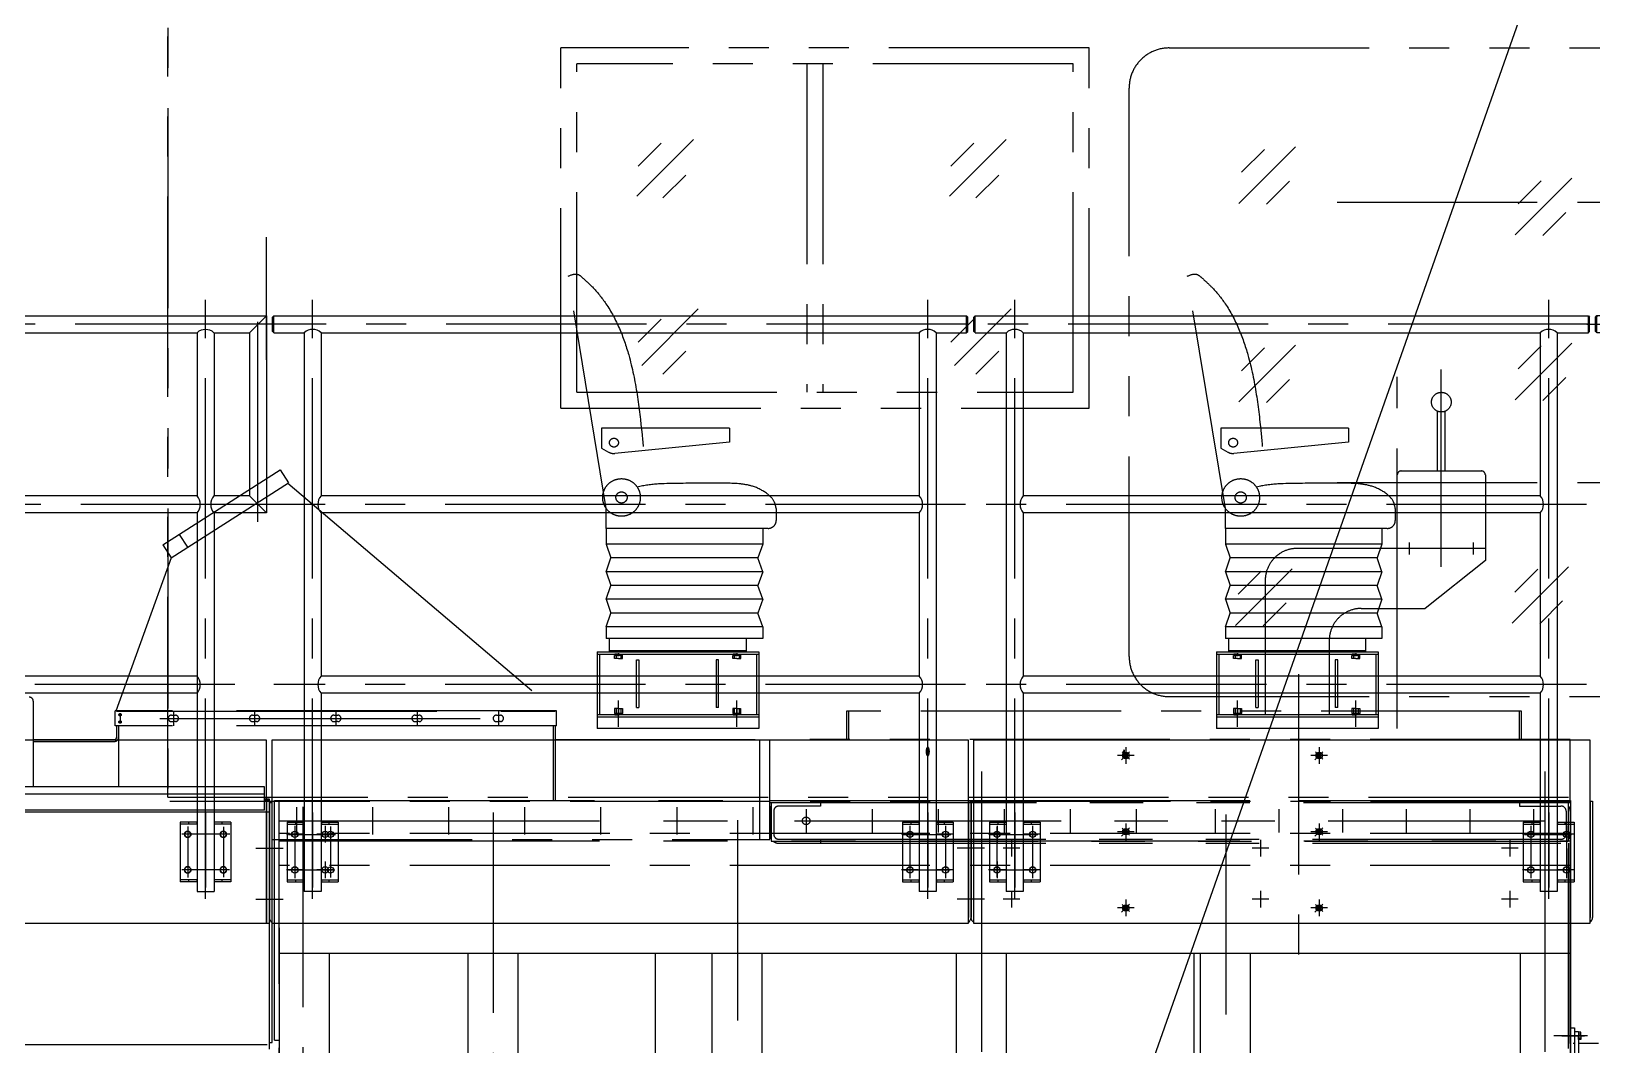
# Model space of a CAD drawing. Header units: millimetres. Extents: x 0 to 16800, y -457 to 11880.
# Drawn here: x 10660 to 14564, y 7709 to 10245 of the extents above; entities that cross this region are included whole.
import ezdxf
from ezdxf.enums import TextEntityAlignment as Align

# ---------------------------------------------------------------- set-up
doc = ezdxf.new("R2010")
doc.units = ezdxf.units.MM
doc.header["$LTSCALE"] = 400
for name, pattern in [('F', [0.75, 0.5, -0.25]), ('G', [2, 1.25, -0.25, 0.25, -0.25]), ('K', [2.5, 1.25, -0.25, 0.25, -0.25, 0.25, -0.25])]:
    doc.linetypes.add(name, pattern=pattern)
for name, color, linetype in [('01', 7, 'Continuous'), ('02', 1, 'Continuous'), ('04', 2, 'F'), ('05', 142, 'G'), ('07', 6, 'K')]:
    doc.layers.add(name, color=color, linetype=linetype)
doc.layers.get('04').off()
doc.styles.get("Standard").update_dxf_attribs({"font": 'isocp', "width": 0.707, "bigfont": 'intecad.shx'})

# ---------------------------------------------------------------- blocks, each defined once
blk = doc.blocks.new('07-b')
at = {"ltscale": 0.8}
for p, q in [((6997.2, 7186.4), (6997.2, 6895.4)), ((6997.2, 7186.4), (7003.2, 7186.4)), ((7003.2, 7186.4), (7003.2, 6895.4)), ((8744.2, 7186.4), (8744.2, 6895.4)), ((8750.2, 7186.4), (8744.2, 7186.4)), ((8750.2, 7186.4), (8750.2, 6895.4))]:
    blk.add_line(p, q, dxfattribs=at)
for centre, radius, start, end in [((7011.2, 6895.4), 14, 180, 237.6076), ((7011.2, 6895.4), 8, 180, 200.3641), ((8736.2, 6895.4), 14, 302.3924, 0), ((8736.2, 6895.4), 8, 339.6359, 0)]:
    blk.add_arc(centre, radius, start, end, dxfattribs=at)
at = {"layer": '01'}
for p, q in [((8743.7, 7338.4), (7003.7, 7338.4)), ((7003.7, 7338.4), (7003.7, 6881.4)), ((8743.7, 6881.4), (8743.7, 7338.4)), ((7003.7, 6881.4), (8743.7, 6881.4))]:
    blk.add_line(p, q, dxfattribs=at)
for centre in [(7060.7, 7103.4), (7136.7, 7103.4), (8597.7, 7103.4), (8686.7, 7103.4), (7060.7, 7014.4), (7136.7, 7014.4), (8597.7, 7014.4), (8686.7, 7014.4)]:
    blk.add_circle(centre, 8, dxfattribs=at)
at = {"layer": '05'}
for p, q in [((7060.7, 7124.3), (7060.7, 7082.6)), ((7136.7, 7124.3), (7136.7, 7082.6)), ((8597.7, 7124.3), (8597.7, 7082.6)), ((8686.7, 7124.3), (8686.7, 7082.6)), ((7081.5, 7103.4), (7039.8, 7103.4)), ((7157.5, 7103.4), (7115.8, 7103.4)), ((8618.5, 7103.4), (8576.8, 7103.4)), ((8707.5, 7103.4), (8665.8, 7103.4)), ((7060.7, 7035.3), (7060.7, 6993.6)), ((7136.7, 7035.3), (7136.7, 6993.6)), ((8597.7, 7035.3), (8597.7, 6993.6)), ((8686.7, 7035.3), (8686.7, 6993.6)), ((7081.5, 7014.4), (7039.8, 7014.4)), ((7157.5, 7014.4), (7115.8, 7014.4)), ((8618.5, 7014.4), (8576.8, 7014.4)), ((8707.5, 7014.4), (8665.8, 7014.4))]:
    blk.add_line(p, q, dxfattribs=at)
at = {"layer": '05', "color": 4, "linetype": 'G', "ltscale": 0.8}
for p, q in [((6963.1, 7068.4), (7031.6, 7068.4)), ((8784.3, 7068.4), (8715.7, 7068.4)), ((6963.1, 6941.4), (7031.6, 6941.4)), ((8784.3, 6941.4), (8715.7, 6941.4))]:
    blk.add_line(p, q, dxfattribs=at)
blk = doc.blocks.new('A$C469A66F5')
for p, q in [((0, 0), (0, 457)), ((6, 457), (0, 457)), ((6, 0), (6, 457)), ((6, 0), (0, 0))]:
    blk.add_line(p, q)
blk = doc.blocks.new('A$C35D50A51')
for p, q in [((0, 0), (0, 305)), ((6, 305), (0, 305)), ((6, 0), (6, 305)), ((0, 0), (6, 0))]:
    blk.add_line(p, q)
blk = doc.blocks.new('06-b')
at = {"ltscale": 0.8}
for p, q in [((6800.7, 5139.8), (5581.7, 5139.8)), ((5581.7, 4682.8), (5581.7, 5139.8)), ((6800.7, 4682.8), (6800.7, 5139.8)), ((5581.7, 4682.8), (6800.7, 4682.8))]:
    blk.add_line(p, q, dxfattribs=at)
for centre in [(5689.7, 4904.8), (5778.7, 4904.8), (6603.7, 4904.8), (6692.7, 4904.8), (5689.7, 4815.8), (5778.7, 4815.8), (6603.7, 4815.8), (6692.7, 4815.8)]:
    blk.add_circle(centre, 8, dxfattribs=at)
at = {"layer": '05', "ltscale": 0.8}
for p, q in [((5689.7, 4919.8), (5689.7, 4889.7)), ((5778.7, 4919.8), (5778.7, 4889.7)), ((6603.7, 4919.8), (6603.7, 4889.7)), ((6692.7, 4919.8), (6692.7, 4889.7)), ((5704.7, 4904.8), (5674.7, 4904.8)), ((5793.7, 4904.8), (5763.7, 4904.8)), ((6618.7, 4904.8), (6588.7, 4904.8)), ((6707.7, 4904.8), (6677.7, 4904.8)), ((5704.7, 4815.8), (5674.7, 4815.8)), ((5689.7, 4830.8), (5689.7, 4800.7)), ((5793.7, 4815.8), (5763.7, 4815.8)), ((5778.7, 4830.8), (5778.7, 4800.7)), ((6618.7, 4815.8), (6588.7, 4815.8)), ((6603.7, 4830.8), (6603.7, 4800.7)), ((6707.7, 4815.8), (6677.7, 4815.8)), ((6692.7, 4830.8), (6692.7, 4800.7))]:
    blk.add_line(p, q, dxfattribs=at)
at = {"ltscale": 0.8}
for name, p in [('A$C469A66F5', (5575.7, 4682.8)), ('A$C35D50A51', (6801.7, 4682.8))]:
    blk.add_blockref(name, p, dxfattribs=at)
blk = doc.blocks.new('A$C1C050625')
at = {"layer": '01'}
blk.add_circle((10.8, 10.8), 4.8, dxfattribs=at)
at = {"layer": '02'}
blk.add_arc((10.8, 10.8), 6, 38.2108, 320.6555, dxfattribs=at)
at = {"layer": '05'}
for p, q in [((0, 0), (20.1, 20.1)), ((19.9, 1.8), (1.8, 19.9))]:
    blk.add_line(p, q, dxfattribs=at)
blk = doc.blocks.new('11111')
at = {"ltscale": 0.8}
for p, q in [((1223.9, 1139), (1223.9, 848)), ((1223.9, 1139), (1229.9, 1139)), ((1229.9, 1139), (1229.9, 848))]:
    blk.add_line(p, q, dxfattribs=at)
blk.add_arc((1237.9, 848), 14, 180, 235.1501, dxfattribs=at)
blk = doc.blocks.new('08-b')
at = {"layer": '01'}
for p, q in [((8726.8, 5565.8), (8726.8, 5108.8)), ((10267.8, 5565.8), (8726.8, 5565.8)), ((10267.8, 5565.8), (8726.8, 5565.8)), ((10267.8, 5108.8), (10267.8, 5565.8)), ((10267.8, 5413.8), (10267.8, 5122.8)), ((10267.8, 5413.8), (10273.8, 5413.8)), ((10273.8, 5413.8), (10273.8, 5122.8)), ((8726.8, 5108.8), (10267.8, 5108.8))]:
    blk.add_line(p, q, dxfattribs=at)
for centre in [(9107.8, 5527.8), (9590.8, 5527.8), (8785.8, 5330.8), (8874.8, 5330.8), (9107.8, 5337.3), (9590.8, 5337.3), (10119.8, 5330.8), (10208.8, 5330.8), (8785.8, 5241.8), (8874.8, 5241.8), (10119.8, 5241.8), (10208.8, 5241.8), (9107.8, 5146.8), (9590.8, 5146.8)]:
    blk.add_circle(centre, 8, dxfattribs=at)
blk.add_arc((10259.8, 5122.8), 14, 304.8499, 0, dxfattribs=at)
at = {"layer": '05'}
for p, q in [((9107.8, 5548.7), (9107.8, 5507)), ((9590.8, 5548.7), (9590.8, 5507)), ((9128.6, 5527.8), (9086.9, 5527.8)), ((9611.6, 5527.8), (9569.9, 5527.8)), ((8785.8, 5351.7), (8785.8, 5310)), ((8874.8, 5351.7), (8874.8, 5310)), ((9107.8, 5358.2), (9107.8, 5316.5)), ((9590.8, 5358.2), (9590.8, 5316.5)), ((10119.8, 5351.7), (10119.8, 5310)), ((10208.8, 5351.7), (10208.8, 5310)), ((8806.6, 5330.8), (8764.9, 5330.8)), ((8821.8, 5316.7), (8821.8, 5275)), ((8895.6, 5330.8), (8853.9, 5330.8)), ((9128.6, 5337.3), (9086.9, 5337.3)), ((9443.8, 5316.7), (9443.8, 5275)), ((9611.6, 5337.3), (9569.9, 5337.3)), ((10066.8, 5316.7), (10066.8, 5275)), ((10140.6, 5330.8), (10098.9, 5330.8)), ((10229.6, 5330.8), (10187.9, 5330.8)), ((8842.6, 5295.8), (8800.9, 5295.8)), ((9464.6, 5295.8), (9422.9, 5295.8)), ((10087.6, 5295.8), (10045.9, 5295.8)), ((8806.6, 5241.8), (8764.9, 5241.8)), ((8785.8, 5262.7), (8785.8, 5221)), ((8895.6, 5241.8), (8853.9, 5241.8)), ((8874.8, 5262.7), (8874.8, 5221)), ((10140.6, 5241.8), (10098.9, 5241.8)), ((10119.8, 5262.7), (10119.8, 5221)), ((10229.6, 5241.8), (10187.9, 5241.8)), ((10208.8, 5262.7), (10208.8, 5221)), ((8842.6, 5168.8), (8800.9, 5168.8)), ((8821.8, 5189.7), (8821.8, 5148)), ((9107.8, 5167.7), (9107.8, 5126)), ((9464.6, 5168.8), (9422.9, 5168.8)), ((9443.8, 5189.7), (9443.8, 5148)), ((9590.8, 5167.7), (9590.8, 5126)), ((10087.6, 5168.8), (10045.9, 5168.8)), ((10066.8, 5189.7), (10066.8, 5148)), ((9128.6, 5146.8), (9086.9, 5146.8)), ((9611.6, 5146.8), (9569.9, 5146.8))]:
    blk.add_line(p, q, dxfattribs=at)
at = {"layer": '01', "color": 7, "linetype": 'Continuous'}
blk.add_blockref('11111', (7496.8, 4274.8), dxfattribs=at)
at = {"layer": '04'}
for p in [(9096.9, 5517), (9579.9, 5517), (9096.9, 5326.5), (9579.9, 5326.5), (9096.9, 5136), (9579.9, 5136)]:
    blk.add_blockref('A$C1C050625', p, dxfattribs=at)
at = {"layer": '02', "width": 0.605172}
blk.add_text('●', height=10, dxfattribs=at).set_placement((9100.3, 5530.9), (9106.3, 5530.9), align=Align.FIT)
blk = doc.blocks.new('serere')
at = {"layer": '07', "color": 6, "linetype": 'K', "ltscale": 1.6}
for p, q in [((27690.2, 11686.6), (27983.6, 11873.7)), ((27983.6, 11873.7), (28004, 11841.6)), ((27710.6, 11654.5), (28004, 11841.6)), ((28002.8, 11840.8), (28671.4, 11272.3)), ((27731.1, 11712.6), (27751.5, 11680.6)), ((27690.2, 11686.6), (27710.6, 11654.5)), ((27573.4, 11272.3), (27711.9, 11655.3)), ((27366.4, 11296.3), (27366.4, 11217.3)), ((27366.4, 11296.3), (27366.4, 11082.5)), ((28673.9, 11272.3), (27570.9, 11272.3)), ((27570.9, 11234.3), (27570.9, 11272.3)), ((27574.4, 11271.7), (28670.4, 11271.7)), ((27587, 11262.3), (27579.6, 11262.3)), ((27587, 11244.3), (27579.6, 11244.3)), ((27583.4, 11266.7), (27583.4, 11240.6)), ((27682.9, 11253.3), (28547.3, 11253.3)), ((27711.4, 11261.3), (27721.4, 11261.3)), ((27711.4, 11245.3), (27716.4, 11245.3)), ((27716.4, 11271.5), (27716.4, 11235.1)), ((27721.4, 11245.3), (27716.4, 11245.3)), ((27914.4, 11261.3), (27924.4, 11261.3)), ((27914.4, 11245.3), (27919.4, 11245.3)), ((27919.4, 11271.5), (27919.4, 11235.1)), ((27924.4, 11245.3), (27919.4, 11245.3)), ((28117.4, 11261.3), (28127.4, 11261.3)), ((28117.4, 11245.3), (28122.4, 11245.3)), ((28122.4, 11271.5), (28122.4, 11235.1)), ((28127.4, 11245.3), (28122.4, 11245.3)), ((28320.4, 11261.3), (28330.4, 11261.3)), ((28320.4, 11245.3), (28325.4, 11245.3)), ((28325.4, 11271.5), (28325.4, 11235.1)), ((28330.4, 11245.3), (28325.4, 11245.3)), ((28523.4, 11261.3), (28533.4, 11261.3)), ((28523.4, 11245.3), (28528.4, 11245.3)), ((28528.4, 11271.5), (28528.4, 11235.1)), ((28533.4, 11245.3), (28528.4, 11245.3)), ((28673.9, 11234.3), (28673.9, 11272.3)), ((28673.9, 11234.3), (27570.9, 11234.3)), ((27574.4, 11234.3), (27574.4, 11205.7)), ((27579.4, 11234.3), (27579.4, 11082.5)), ((28665.4, 11234.3), (28665.4, 11048.4)), ((28670.4, 11234.3), (28670.4, 11048.4)), ((27366.4, 11200.7), (27569.4, 11200.7)), ((27366.4, 11195.7), (27569.4, 11195.7)), ((27943.9, 11082.5), (26707.9, 11082.5)), ((27943.9, 11063.9), (26707.9, 11063.9)), ((27943.9, 11023.9), (27943.9, 11082.5)), ((27956.9, 11051.9), (27943.9, 11051.9)), ((27956.9, 11048.7), (27943.9, 11048.7)), ((27956.9, 10427.4), (27956.9, 11051.9)), ((27968.9, 11048.4), (31206.9, 11048.4)), ((27968.9, 10449.4), (27968.9, 11048.4)), ((27980.9, 7390.4), (27980.9, 11048.4)), ((31206.9, 11048.4), (31206.9, 7390.4)), ((27956.9, 11018.9), (26603.9, 11018.9)), ((27943.9, 11023.9), (26707.9, 11023.9)), ((27962.9, 11042.6), (27956.9, 11042.6)), ((27962.9, 10443.9), (27962.9, 11042.6)), ((28024.9, 10962.9), (28024.9, 11031.7)), ((28214.9, 10962.9), (28214.9, 11031.7)), ((28404.9, 10962.9), (28404.9, 11031.7)), ((28594.9, 10962.9), (28594.9, 11031.7)), ((28784.9, 10962.9), (28784.9, 11031.7)), ((28974.9, 10962.9), (28974.9, 11031.7)), ((29164.9, 10962.9), (29164.9, 11031.7)), ((27980.9, 10997.3), (29197.5, 10997.3)), ((27980.9, 10947.3), (31206.9, 10947.3)), ((22350.6, 10438.9), (27956.9, 10438.9)), ((27956.9, 10443.9), (27962.9, 10443.9)), ((27968.9, 10449.4), (27980.9, 10449.4))]:
    blk.add_line(p, q, dxfattribs=at)
at = {"layer": '07', "color": 6, "linetype": 'K'}
for p, q in [((31084.4, 11271.4), (29398.4, 11271.4)), ((29398.4, 11271.4), (29398.4, 11200.4)), ((29403.4, 11271.4), (29403.4, 11200.4)), ((31079.4, 11200.4), (31079.4, 11271.4)), ((31084.4, 11200.4), (31084.4, 11271.4)), ((28670.4, 11200.6), (29206.4, 11200.6)), ((29181.4, 10950.6), (29181.4, 11200.6)), ((29206.4, 10950.6), (29206.4, 11200.6)), ((31206.4, 11200.4), (29206.4, 11200.4)), ((27962.9, 10950.6), (29206.4, 10950.6)), ((31201.9, 10941.4), (31201.9, 9422.4)), ((31201.9, 9428.4), (31201.9, 10935.4)), ((31206.9, 10941.4), (31206.9, 9422.4))]:
    blk.add_line(p, q, dxfattribs=at)
at = {"layer": '07', "color": 6, "linetype": 'K', "ltscale": 1.333333}
for p, q in [((29206.4, 11043.4), (29206.4, 11200.4)), ((31206.4, 11048.6), (31206.4, 11200.4)), ((29206.4, 11048.6), (31206.4, 11048.6)), ((29206.4, 11043.4), (29206.4, 11048.6)), ((31206.4, 11043.4), (31206.4, 11048.6)), ((29206.4, 11043.4), (31206.4, 11043.4)), ((29206.4, 11021.4), (29206.4, 10964.4)), ((29210.4, 11043.4), (29210.4, 10946.4)), ((29216.4, 11021.4), (29216.4, 10964.4)), ((29333.4, 11034.4), (29229.4, 11034.4)), ((29297.4, 11026.7), (29297.4, 10968.1)), ((29333.4, 11043.4), (29333.4, 11034.4)), ((29462.4, 11026.7), (29462.4, 10968.1)), ((29627.4, 11026.7), (29627.4, 10968.1)), ((29792.4, 11026.7), (29792.4, 10968.1)), ((29957.4, 11026.7), (29957.4, 10968.1)), ((30122.4, 11026.7), (30122.4, 10968.1)), ((30319.4, 11026.7), (30319.4, 10968.1)), ((30478.4, 11026.7), (30478.4, 10968.1)), ((30637.4, 11026.7), (30637.4, 10968.1)), ((30796.4, 11026.7), (30796.4, 10968.1)), ((30955.4, 11026.7), (30955.4, 10968.1)), ((31079.4, 11043.4), (31079.4, 11034.4)), ((31079.4, 11034.4), (31183.4, 11034.4)), ((31114.4, 11026.7), (31114.4, 10968.1)), ((31196.4, 11021.4), (31196.4, 10964.4)), ((31201.4, 11043.4), (31201.4, 10946.4)), ((31206.4, 11021.4), (31206.4, 10964.4)), ((29268.2, 10997.4), (31141.7, 10997.4)), ((29210.4, 10946.4), (31201.4, 10946.4)), ((29229.4, 10951.4), (31183.4, 10951.4)), ((29229.4, 10941.4), (31183.4, 10941.4)), ((29229.4, 10941.4), (29333.4, 10941.4)), ((29333.4, 10951.4), (29333.4, 10941.4))]:
    blk.add_line(p, q, dxfattribs=at)
at = {"layer": '07', "color": 6, "linetype": 'K', "ltscale": 1.6}
for centre in [(27583.4, 11262.3), (27583.4, 11244.3)]:
    blk.add_circle(centre, 3, dxfattribs=at)
at = {"layer": '07', "color": 6, "linetype": 'K', "ltscale": 1.333333}
blk.add_circle((29297.4, 10997.4), 9.5, dxfattribs=at)
at = {"layer": '07', "color": 6, "linetype": 'K', "ltscale": 1.6}
for centre, radius, start, end in [((27356.4, 11296.3), 10, 0, 90), ((27711.4, 11253.3), 8, 90, 270), ((27721.4, 11253.3), 8, 270, 90), ((27914.4, 11253.3), 8, 90, 270), ((27924.4, 11253.3), 8, 270, 90), ((28117.4, 11253.3), 8, 90, 270), ((28127.4, 11253.3), 8, 270, 90), ((28320.4, 11253.3), 8, 90, 270), ((28330.4, 11253.3), 8, 270, 90), ((28523.4, 11253.3), 8, 90, 270), ((28533.4, 11253.3), 8, 270, 90), ((27569.4, 11205.7), 5, 270, 0), ((27569.4, 11205.7), 10, 270, 0)]:
    blk.add_arc(centre, radius, start, end, dxfattribs=at)
at = {"layer": '07', "color": 6, "linetype": 'K', "ltscale": 1.333333}
for centre, radius, start, end in [((29229.4, 11021.4), 23, 145.6988, 180), ((29229.4, 11021.4), 13, 90, 180), ((31183.4, 11021.4), 13, 0, 90), ((31183.4, 11021.4), 23, 0, 38.5), ((29229.4, 10964.4), 23, 180, 214.3012), ((29229.4, 10964.4), 23, 231.5, 270), ((29229.4, 10964.4), 13, 180, 270), ((31183.4, 10964.4), 13, 270, 0), ((31183.4, 10964.4), 23, 321.5, 0)]:
    blk.add_arc(centre, radius, start, end, dxfattribs=at)
blk = doc.blocks.new('REWR')
at = {"layer": '07', "color": 6, "linetype": 'K'}
for p, q in [((28520.7, 5809.4), (28520.7, 8280.4)), ((29502.7, 6780.4), (29502.7, 7680.4)), ((29502.7, 6780.4), (29502.7, 7680.4)), ((30822.7, 7680.4), (29502.7, 7680.4)), ((30822.7, 6780.4), (30822.7, 7680.4)), ((31022.7, 7680.4), (32385.4, 7680.4)), ((29542.7, 6820.4), (29542.7, 7640.4)), ((30782.7, 7640.4), (29542.7, 7640.4)), ((30117.3, 7640.4), (30117.3, 6820.4)), ((30157.3, 7640.4), (30157.3, 6820.4)), ((30782.7, 6820.4), (30782.7, 7640.4)), ((30922.7, 6160.4), (30922.7, 7580.4)), ((29692.6, 7310), (29834, 7451.4)), ((29695.7, 7384.9), (29753.2, 7442.4)), ((30474.3, 7310), (30615.7, 7451.4)), ((30477.4, 7384.9), (30534.8, 7442.4)), ((31196.8, 7292.2), (31338.2, 7433.6)), ((31203.7, 7369.8), (31261.2, 7427.2)), ((29757.9, 7305.7), (29815.4, 7363.1)), ((30539.6, 7305.7), (30597, 7363.1)), ((31265.9, 7290.5), (31323.3, 7348)), ((31887.5, 7213.4), (32029, 7354.8)), ((31894.4, 7291), (31951.9, 7348.4)), ((31442.6, 7295.1), (32135.7, 7295.1)), ((31956.6, 7211.7), (32014.1, 7269.2)), ((29616.2, 6530.4), (29520.8, 7110.4)), ((31163.2, 6530.4), (31067.8, 7110.4)), ((29704.8, 6887.3), (29846.2, 7028.7)), ((30486.4, 6887.3), (30627.9, 7028.7)), ((29695.7, 6945.2), (29753.2, 7002.7)), ((30477.4, 6945.2), (30534.8, 7002.7)), ((29757.9, 6866), (29815.4, 6923.5)), ((30539.6, 6866), (30597, 6923.5)), ((31196.8, 6796.6), (31338.2, 6938)), ((31203.7, 6874.2), (31261.2, 6931.7)), ((31887.5, 6801.7), (32029, 6943.1)), ((31894.4, 6879.3), (31951.9, 6936.7)), ((31702.7, 6384.4), (31702.7, 6877.2)), ((31265.9, 6795), (31323.3, 6852.4)), ((31592.7, 5980.4), (31592.7, 6859.1)), ((31956.6, 6800), (32014.1, 6857.5)), ((29542.7, 6820.4), (30782.7, 6820.4)), ((29502.7, 6780.4), (30822.7, 6780.4)), ((31692.9, 6624), (31692.9, 6773.2)), ((31712.5, 6624), (31712.5, 6773.2)), ((29924.1, 6730.4), (29604.6, 6730.4)), ((29604.6, 6730.4), (29604.6, 6681.1)), ((29924.1, 6730.4), (29924.1, 6695.9)), ((31471.1, 6730.4), (31151.7, 6730.4)), ((31151.7, 6730.4), (31151.7, 6681.1)), ((31471.1, 6730.4), (31471.1, 6695.9)), ((29604.6, 6681.1), (29622, 6671.1)), ((29924.1, 6695.9), (29637.4, 6667.6)), ((31151.7, 6681.1), (31169, 6671.1)), ((31471.1, 6695.9), (31184.5, 6667.6)), ((31592.7, 6430.4), (31592.7, 6614)), ((31602.7, 6624), (31802.7, 6624)), ((31812.7, 6614), (31812.7, 6430.4)), ((31442.6, 6595.1), (32135.7, 6595.1)), ((29616.2, 6480.4), (29616.2, 6530.4)), ((30040.8, 6530.4), (30040.8, 6500.4)), ((31163.2, 6480.4), (31163.2, 6530.4)), ((31587.8, 6530.4), (31587.8, 6500.4)), ((30020.8, 6480.4), (29616.2, 6480.4)), ((29616.2, 6480.4), (29616.2, 6441.2)), ((30007.2, 6480.4), (30007.2, 6441.2)), ((31567.8, 6480.4), (31163.2, 6480.4)), ((31163.2, 6480.4), (31163.2, 6441.2)), ((31554.2, 6480.4), (31554.2, 6441.2)), ((31622.7, 6445.2), (31622.7, 6415.1)), ((31782.7, 6445.2), (31782.7, 6415.1)), ((30007.2, 6441.2), (29616.2, 6441.2)), ((29616.2, 6441.2), (29628.1, 6406.8)), ((29616.2, 6372.3), (29628.1, 6406.8)), ((29995.2, 6406.8), (29628.1, 6406.8)), ((30007.2, 6441.2), (29995.2, 6406.8)), ((30007.2, 6372.3), (29995.2, 6406.8)), ((31554.2, 6441.2), (31163.2, 6441.2)), ((31163.2, 6441.2), (31175.2, 6406.8)), ((31163.2, 6372.3), (31175.2, 6406.8)), ((31542.3, 6406.8), (31175.2, 6406.8)), ((31812.7, 6430.4), (31342.7, 6430.4)), ((31554.2, 6441.2), (31542.3, 6406.8)), ((31554.2, 6372.3), (31542.3, 6406.8)), ((31804.7, 6430.4), (31600.7, 6430.4)), ((31812.7, 6430.4), (31812.7, 6400.4)), ((30007.2, 6372.3), (29616.2, 6372.3)), ((29616.2, 6372.3), (29628.1, 6337.8)), ((30007.2, 6372.3), (29995.2, 6337.8)), ((31554.2, 6372.3), (31163.2, 6372.3)), ((31163.2, 6372.3), (31175.2, 6337.8)), ((31188.6, 6238.3), (31330, 6379.7)), ((31195.5, 6315.9), (31253, 6373.4)), ((31554.2, 6372.3), (31542.3, 6337.8)), ((31812.7, 6400.4), (31662.7, 6280.4)), ((31879.4, 6243.4), (32020.8, 6384.8)), ((31886.3, 6321), (31943.8, 6378.5)), ((29616.2, 6303.4), (29628.1, 6337.8)), ((29995.2, 6337.8), (29628.1, 6337.8)), ((30007.2, 6303.4), (29995.2, 6337.8)), ((31163.2, 6303.4), (31175.2, 6337.8)), ((31542.3, 6337.8), (31175.2, 6337.8)), ((31262.7, 6350.4), (31262.7, 6015.1)), ((31554.2, 6303.4), (31542.3, 6337.8)), ((30007.2, 6303.4), (29616.2, 6303.4)), ((29616.2, 6303.4), (29628.1, 6268.9)), ((30007.2, 6303.4), (29995.2, 6268.9)), ((31554.2, 6303.4), (31163.2, 6303.4)), ((31163.2, 6303.4), (31175.2, 6268.9)), ((31257.7, 6236.7), (31315.2, 6294.2)), ((31554.2, 6303.4), (31542.3, 6268.9)), ((31948.5, 6241.8), (32005.9, 6299.2)), ((29616.2, 6234.4), (29628.1, 6268.9)), ((29995.2, 6268.9), (29628.1, 6268.9)), ((30007.2, 6234.4), (29995.2, 6268.9)), ((31163.2, 6234.4), (31175.2, 6268.9)), ((31542.3, 6268.9), (31175.2, 6268.9)), ((31502.7, 6280.4), (31662.7, 6280.4)), ((31554.2, 6234.4), (31542.3, 6268.9)), ((30007.2, 6234.4), (29616.2, 6234.4)), ((29616.2, 6234.4), (29616.2, 6205.4)), ((30007.2, 6234.4), (30007.2, 6205.4)), ((31554.2, 6234.4), (31163.2, 6234.4)), ((31163.2, 6234.4), (31163.2, 6205.4)), ((31554.2, 6234.4), (31554.2, 6205.4)), ((29593.7, 6172.4), (29593.7, 6009.1)), ((29593.7, 6172.4), (29997.6, 6172.4)), ((30007.2, 6205.4), (29616.2, 6205.4)), ((29624.6, 6172.4), (29624.6, 6205.4)), ((29624.6, 6175.4), (29966.7, 6175.4)), ((29624.6, 6172.4), (29966.7, 6172.4)), ((29646.7, 6168.5), (29646.7, 6161.2)), ((29942.2, 6168.5), (29942.2, 6161.2)), ((29966.7, 6172.4), (29966.7, 6205.4)), ((29997.6, 6172.4), (29997.6, 6009.1)), ((31140.7, 6172.4), (31140.7, 6009.1)), ((31140.7, 6172.4), (31544.7, 6172.4)), ((31554.2, 6205.4), (31163.2, 6205.4)), ((31171.6, 6172.4), (31171.6, 6205.4)), ((31171.6, 6175.4), (31513.8, 6175.4)), ((31171.6, 6172.4), (31513.8, 6172.4)), ((31193.8, 6168.5), (31193.8, 6161.2)), ((31422.7, 6200.4), (31422.7, 6015.1)), ((31489.3, 6168.5), (31489.3, 6161.2)), ((31513.8, 6172.4), (31513.8, 6205.4)), ((31544.7, 6172.4), (31544.7, 6009.1)), ((29593.7, 6166.4), (29997.6, 6166.4)), ((29599.7, 6166.4), (29599.7, 6015.1)), ((29636.7, 6163.3), (29646.7, 6163.3)), ((29636.7, 6155.8), (29636.7, 6163.3)), ((29646.7, 6155.8), (29636.7, 6155.8)), ((29637.5, 6166.4), (29637.5, 6163.3)), ((29646.7, 6166.4), (29637.5, 6166.4)), ((29637.5, 6163.3), (29646.7, 6163.3)), ((29640.7, 6163.3), (29640.7, 6155.8)), ((29646.7, 6166.4), (29644.9, 6163.3)), ((29646.7, 6163.3), (29648.5, 6166.4)), ((29646.7, 6166.4), (29655.9, 6166.4)), ((29655.9, 6163.3), (29646.7, 6163.3)), ((29656.7, 6163.3), (29646.7, 6163.3)), ((29646.7, 6155.8), (29656.7, 6155.8)), ((29652.7, 6163.3), (29652.7, 6155.8)), ((29655.9, 6166.4), (29655.9, 6163.3)), ((29656.7, 6155.8), (29656.7, 6163.3)), ((29692, 6152.2), (29698, 6152.2)), ((29692, 6033.5), (29692, 6152.2)), ((29698, 6152.2), (29698, 6033.5)), ((29896.9, 6152.2), (29890.9, 6152.2)), ((29890.9, 6152.2), (29890.9, 6033.5)), ((29896.9, 6033.5), (29896.9, 6152.2)), ((29932.2, 6163.3), (29942.2, 6163.3)), ((29932.2, 6155.8), (29932.2, 6163.3)), ((29942.2, 6155.8), (29932.2, 6155.8)), ((29933, 6166.4), (29933, 6163.3)), ((29942.2, 6166.4), (29933, 6166.4)), ((29933, 6163.3), (29942.2, 6163.3)), ((29936.2, 6163.3), (29936.2, 6155.8)), ((29942.2, 6166.4), (29940.4, 6163.3)), ((29942.2, 6163.3), (29944, 6166.4)), ((29942.2, 6166.4), (29951.4, 6166.4)), ((29951.4, 6163.3), (29942.2, 6163.3)), ((29952.2, 6163.3), (29942.2, 6163.3)), ((29942.2, 6155.8), (29952.2, 6155.8)), ((29948.2, 6163.3), (29948.2, 6155.8)), ((29951.4, 6166.4), (29951.4, 6163.3)), ((29952.2, 6155.8), (29952.2, 6163.3)), ((29991.6, 6166.4), (29991.6, 6015.1)), ((31140.7, 6166.4), (31544.7, 6166.4)), ((31146.7, 6166.4), (31146.7, 6015.1)), ((31183.7, 6155.8), (31183.7, 6163.3)), ((31183.7, 6163.3), (31193.8, 6163.3)), ((31193.8, 6155.8), (31183.7, 6155.8)), ((31184.6, 6166.4), (31184.6, 6163.3)), ((31193.8, 6166.4), (31184.6, 6166.4)), ((31184.6, 6163.3), (31193.8, 6163.3)), ((31187.8, 6163.3), (31187.8, 6155.8)), ((31193.8, 6166.4), (31192, 6163.3)), ((31193.8, 6163.3), (31195.5, 6166.4)), ((31193.8, 6166.4), (31203, 6166.4)), ((31203, 6163.3), (31193.8, 6163.3)), ((31203.8, 6163.3), (31193.8, 6163.3)), ((31193.8, 6155.8), (31203.8, 6155.8)), ((31199.8, 6163.3), (31199.8, 6155.8)), ((31203, 6166.4), (31203, 6163.3)), ((31203.8, 6155.8), (31203.8, 6163.3)), ((31239.1, 6033.5), (31239.1, 6152.2)), ((31239.1, 6152.2), (31245.1, 6152.2)), ((31245.1, 6152.2), (31245.1, 6033.5)), ((31437.9, 6152.2), (31437.9, 6033.5)), ((31443.9, 6152.2), (31437.9, 6152.2)), ((31443.9, 6033.5), (31443.9, 6152.2)), ((31479.2, 6155.8), (31479.2, 6163.3)), ((31479.2, 6163.3), (31489.3, 6163.3)), ((31489.3, 6155.8), (31479.2, 6155.8)), ((31480.1, 6166.4), (31480.1, 6163.3)), ((31489.3, 6166.4), (31480.1, 6166.4)), ((31480.1, 6163.3), (31489.3, 6163.3)), ((31483.3, 6163.3), (31483.3, 6155.8)), ((31489.3, 6166.4), (31487.5, 6163.3)), ((31489.3, 6163.3), (31491, 6166.4)), ((31489.3, 6166.4), (31498.5, 6166.4)), ((31499.3, 6163.3), (31489.3, 6163.3)), ((31498.5, 6163.3), (31489.3, 6163.3)), ((31489.3, 6155.8), (31499.3, 6155.8)), ((31495.3, 6163.3), (31495.3, 6155.8)), ((31498.5, 6166.4), (31498.5, 6163.3)), ((31499.3, 6155.8), (31499.3, 6163.3)), ((31538.7, 6166.4), (31538.7, 6015.1)), ((31345.8, 6116.1), (31345.8, 5402.9)), ((31022.7, 6060.4), (32185.8, 6060.4)), ((29997.6, 6015.1), (29593.7, 6015.1)), ((29636.8, 6030.4), (29636.8, 6018.2)), ((29646.7, 6030.4), (29636.8, 6030.4)), ((29636.8, 6018.2), (29646.7, 6018.2)), ((29637.5, 6018.2), (29637.5, 6015.1)), ((29646.7, 6018.2), (29637.5, 6018.2)), ((29637.5, 6015.1), (29646.7, 6015.1)), ((29640.7, 6030.4), (29640.7, 6018.2)), ((29646.7, 6018.2), (29644.9, 6015.1)), ((29646.7, 5984.6), (29646.7, 6050.7)), ((29646.7, 6031.5), (29646.7, 6017.2)), ((29646.7, 6030.4), (29656.6, 6030.4)), ((29646.7, 6020.3), (29646.7, 6013)), ((29656.6, 6018.2), (29646.7, 6018.2)), ((29646.7, 6015.1), (29648.5, 6018.2)), ((29646.7, 6018.2), (29655.9, 6018.2)), ((29655.9, 6015.1), (29646.7, 6015.1)), ((29652.7, 6030.4), (29652.7, 6018.2)), ((29655.9, 6018.2), (29655.9, 6015.1)), ((29656.6, 6030.4), (29656.6, 6018.2)), ((29692, 6033.5), (29698, 6033.5)), ((29896.9, 6033.5), (29890.9, 6033.5)), ((29932.3, 6030.4), (29932.3, 6018.2)), ((29942.2, 6030.4), (29932.3, 6030.4)), ((29932.3, 6018.2), (29942.2, 6018.2)), ((29933, 6018.2), (29933, 6015.1)), ((29942.2, 6018.2), (29933, 6018.2)), ((29933, 6015.1), (29942.2, 6015.1)), ((29936.2, 6030.4), (29936.2, 6018.2)), ((29942.2, 6018.2), (29940.4, 6015.1)), ((29942.2, 5984.6), (29942.2, 6050.7)), ((29942.2, 6031.5), (29942.2, 6017.2)), ((29942.2, 6030.4), (29952.1, 6030.4)), ((29942.2, 6020.3), (29942.2, 6013)), ((29942.2, 6015.1), (29944, 6018.2)), ((29942.2, 6018.2), (29951.4, 6018.2)), ((29952.1, 6018.2), (29942.2, 6018.2)), ((29951.4, 6015.1), (29942.2, 6015.1)), ((29948.2, 6030.4), (29948.2, 6018.2)), ((29951.4, 6018.2), (29951.4, 6015.1)), ((29952.1, 6030.4), (29952.1, 6018.2)), ((31544.7, 6015.1), (31140.7, 6015.1)), ((31183.8, 6030.4), (31183.8, 6018.2)), ((31193.8, 6030.4), (31183.8, 6030.4)), ((31183.8, 6018.2), (31193.8, 6018.2)), ((31184.6, 6018.2), (31184.6, 6015.1)), ((31193.8, 6018.2), (31184.6, 6018.2)), ((31184.6, 6015.1), (31193.8, 6015.1)), ((31187.8, 6030.4), (31187.8, 6018.2)), ((31193.8, 6018.2), (31192, 6015.1)), ((31193.8, 5984.6), (31193.8, 6050.7)), ((31193.8, 6031.5), (31193.8, 6017.2)), ((31193.8, 6030.4), (31203.7, 6030.4)), ((31193.8, 6020.3), (31193.8, 6013)), ((31193.8, 6015.1), (31195.5, 6018.2)), ((31193.8, 6018.2), (31203, 6018.2)), ((31203.7, 6018.2), (31193.8, 6018.2)), ((31203, 6015.1), (31193.8, 6015.1)), ((31199.8, 6030.4), (31199.8, 6018.2)), ((31203, 6018.2), (31203, 6015.1)), ((31203.7, 6030.4), (31203.7, 6018.2)), ((31239.1, 6033.5), (31245.1, 6033.5)), ((31443.9, 6033.5), (31437.9, 6033.5)), ((31479.3, 6030.4), (31479.3, 6018.2)), ((31489.3, 6030.4), (31479.3, 6030.4)), ((31479.3, 6018.2), (31489.3, 6018.2)), ((31480.1, 6018.2), (31480.1, 6015.1)), ((31489.3, 6018.2), (31480.1, 6018.2)), ((31480.1, 6015.1), (31489.3, 6015.1)), ((31483.3, 6030.4), (31483.3, 6018.2)), ((31489.3, 6018.2), (31487.5, 6015.1)), ((31489.3, 5984.6), (31489.3, 6050.7)), ((31489.3, 6031.5), (31489.3, 6017.2)), ((31489.3, 6030.4), (31499.2, 6030.4)), ((31489.3, 6020.3), (31489.3, 6013)), ((31499.2, 6018.2), (31489.3, 6018.2)), ((31489.3, 6015.1), (31491, 6018.2)), ((31489.3, 6018.2), (31498.5, 6018.2)), ((31498.5, 6015.1), (31489.3, 6015.1)), ((31495.3, 6030.4), (31495.3, 6018.2)), ((31498.5, 6018.2), (31498.5, 6015.1)), ((31499.2, 6030.4), (31499.2, 6018.2)), ((29997.6, 6009.1), (29593.7, 6009.1)), ((29593.7, 6009.1), (29593.7, 5980.4)), ((29997.6, 5980.4), (29593.7, 5980.4)), ((29997.6, 6009.1), (29997.6, 5980.4)), ((31140.7, 6009.1), (31140.7, 5980.4)), ((31544.7, 6009.1), (31140.7, 6009.1)), ((31544.7, 5980.4), (31140.7, 5980.4)), ((31544.7, 6009.1), (31544.7, 5980.4)), ((28520.7, 5809.4), (32342.7, 5809.4)), ((28525.7, 5799.4), (32242.7, 5799.4))]:
    blk.add_line(p, q, dxfattribs=at)
for centre, radius in [((31702.7, 6795.8), 24.6), ((29635.5, 6694.6), 11.1), ((31182.5, 6694.6), 11.1), ((29654.4, 6557.7), 47), ((31201.5, 6557.7), 47), ((29654.4, 6557.7), 14), ((31201.5, 6557.7), 14)]:
    blk.add_circle(centre, radius, dxfattribs=at)
for centre, radius, start, end in [((31022.7, 7580.4), 100, 90, 180), ((29635.5, 6694.6), 27.1, 240.1383, 274.156), ((31182.5, 6694.6), 27.1, 240.1383, 274.156), ((31602.7, 6614), 10, 90, 180), ((31802.7, 6614), 10, 0, 90), ((30020.8, 6500.4), 20, 270, 0), ((31567.8, 6500.4), 20, 270, 0), ((31342.7, 6350.4), 80, 90, 180), ((31502.7, 6200.4), 80, 90, 180), ((31022.7, 6160.4), 100, 180, 270)]:
    blk.add_arc(centre, radius, start, end, dxfattribs=at)
for points, knots in [([(29520.8, 7110.4), (29529.2, 7113.8), (29543.1, 7119.4), (29562.4, 7101.5), (29587.1, 7079.4), (29635, 7019.6), (29684.9, 6895.4), (29702, 6758.1), (29711.8, 6648.6), (29711.1, 6605.9), (29710.8, 6587.1)], [0, 0, 0, 0, 24.479741, 40.565815, 72.91356, 126.790731, 266.890596, 468.188644, 539.86327, 596.348509, 596.348509, 596.348509, 596.348509]), ([(31067.8, 7110.4), (31076.2, 7113.8), (31090.2, 7119.4), (31109.5, 7101.5), (31134.2, 7079.4), (31182.1, 7019.6), (31231.9, 6895.4), (31249.1, 6758.1), (31258.9, 6648.6), (31258.2, 6605.9), (31257.8, 6587.1)], [0, 0, 0, 0, 24.479741, 40.565815, 72.91356, 126.790731, 266.890596, 468.188644, 539.86327, 596.348509, 596.348509, 596.348509, 596.348509]), ([(30040.8, 6530.4), (30039.6, 6536.2), (30036.6, 6550.8), (30015.2, 6571.4), (29973.9, 6592.1), (29898.1, 6594), (29803.2, 6592.9), (29728.5, 6592.2), (29693.6, 6583.6)], [0, 0, 0, 0, 17.442339, 43.843208, 84.928743, 154.340252, 265.708936, 373.757092, 373.757092, 373.757092, 373.757092]), ([(31587.8, 6530.4), (31586.6, 6536.2), (31583.6, 6550.8), (31562.3, 6571.4), (31520.9, 6592.1), (31445.2, 6594), (31350.3, 6592.9), (31275.5, 6592.2), (31240.7, 6583.6)], [0, 0, 0, 0, 17.442339, 43.843208, 84.928743, 154.340252, 265.708936, 373.757092, 373.757092, 373.757092, 373.757092])]:
    blk.add_open_spline(points, degree=3, knots=knots, dxfattribs=at)
blk = doc.blocks.new('A$C0BAB5668')
for p, q in [((22, 149), (0, 149)), ((0, 149), (0, 144)), ((22, 144), (0, 144)), ((28, 11), (28, 138)), ((33, 11), (33, 138)), ((0, 5), (22, 5)), ((0, 5), (0, 0)), ((0, 0), (22, 0))]:
    blk.add_line(p, q)
for centre, radius, start, end in [((22, 138), 11, 0, 90), ((22, 138), 6, 0, 90), ((22, 11), 11, 270, 0), ((22, 11), 6, 270, 0)]:
    blk.add_arc(centre, radius, start, end)
at = {"layer": '05', "color": 4, "linetype": 'G'}
for p, q in [((39.6, 119), (17.7, 119)), ((40.1, 30), (17.7, 30))]:
    blk.add_line(p, q, dxfattribs=at)
blk = doc.blocks.new('3821-9')
for p, q in [((3405.2, 1123.6), (3405.2, 974.6)), ((3405.2, 1123.6), (3447.5, 1123.6)), ((3405.2, 1118.6), (3447.5, 1118.6)), ((3427.2, 1118.6), (3427.2, 1123.6)), ((3446.7, 1123.6), (3446.7, 1118.6)), ((3489.8, 1123.6), (3532.2, 1123.6)), ((3489.8, 1118.6), (3532.2, 1118.6)), ((3490.7, 1123.6), (3490.7, 1118.6)), ((3510.2, 1118.6), (3510.2, 1123.6)), ((3532.2, 1123.6), (3532.2, 974.6)), ((3405.2, 979.6), (3447.5, 979.6)), ((3427.2, 974.6), (3427.2, 979.6)), ((3446.7, 979.6), (3446.7, 974.6)), ((3489.8, 979.6), (3532.2, 979.6)), ((3490.7, 979.6), (3490.7, 974.6)), ((3510.2, 974.6), (3510.2, 979.6)), ((3405.2, 974.6), (3447.5, 974.6)), ((3489.8, 974.6), (3532.2, 974.6))]:
    blk.add_line(p, q)
for centre in [(3424.2, 1093.6), (3513.2, 1093.6), (3424.2, 1004.6), (3513.2, 1004.6)]:
    blk.add_circle(centre, 8)
at = {"layer": '05', "color": 4, "linetype": 'G'}
for p, q in [((3468.7, 1148.1), (3468.7, 960.7)), ((3408.3, 1093.6), (3526, 1093.6)), ((3424.2, 1112.4), (3424.2, 986.8)), ((3513.2, 1113.1), (3513.2, 985.5)), ((3408.6, 1004.6), (3524.6, 1004.6))]:
    blk.add_line(p, q, dxfattribs=at)
blk = doc.blocks.new('A$C3CD82D45')
at = {"layer": '01', "color": 7, "linetype": 'Continuous'}
for p, q in [((45.9, 1455.9), (1303.1, 1455.9)), ((1260.8, 1413.6), (1303.1, 1455.9)), ((1303.1, 1455.9), (1303.1, 963.6)), ((24.8, 17.9), (24.8, 1434.7)), ((45.9, 1413.6), (215.8, 1413.6)), ((67.1, 1005.9), (67.1, 1413.6)), ((215.8, 1413.6), (215.8, 1005.9)), ((258.1, 1413.6), (1129.8, 1413.6)), ((258.1, 1413.6), (258.1, 1005.9)), ((1129.8, 1413.6), (1129.8, 1005.9)), ((1172.1, 1413.6), (1172.1, 1005.9)), ((1172.1, 1413.6), (1260.8, 1413.6)), ((1172.1, 1413.6), (1256.8, 1413.6)), ((1260.8, 1413.6), (1260.8, 1005.9)), ((215.8, 1005.9), (45.9, 1005.9)), ((1129.8, 1005.9), (258.1, 1005.9)), ((1256.8, 1005.9), (1172.1, 1005.9)), ((1260.8, 1005.9), (1172.1, 1005.9)), ((1303.1, 963.6), (1260.8, 1005.9)), ((215.8, 963.6), (45.9, 963.6)), ((67.1, 190.7), (67.1, 963.6)), ((215.8, 963.6), (215.8, 17.9)), ((258.1, 963.6), (258.1, 17.9)), ((1129.8, 963.6), (258.1, 963.6)), ((1129.8, 963.6), (1129.8, 17.9)), ((1256.8, 963.6), (1172.1, 963.6)), ((1172.1, 963.6), (1172.1, 17.9)), ((1303.1, 963.6), (1172.1, 963.6)), ((215.8, 555.9), (45.9, 555.9)), ((1129.8, 555.9), (258.1, 555.9)), ((215.8, 513.6), (45.9, 513.6)), ((1129.8, 513.6), (258.1, 513.6)), ((67.1, 46.7), (67.1, 185.7)), ((67.1, 17.9), (67.1, 41.7)), ((24.8, 17.9), (67.1, 17.9)), ((215.8, 17.9), (258.1, 17.9)), ((1129.8, 17.9), (1172.1, 17.9))]:
    blk.add_line(p, q, dxfattribs=at)
for centre, radius, start, end in [((45.9, 1434.7), 21.2, 90, 270), ((236.9, 1390.2), 31.5, 47.8524, 132.1476), ((1150.9, 1390.2), 31.5, 47.8524, 132.1476), ((45.9, 984.7), 21.2, 90, 270), ((192.4, 984.7), 31.5, 317.8524, 42.1476), ((281.4, 984.7), 31.5, 137.8524, 222.1476), ((1106.4, 984.7), 31.5, 317.8524, 42.1476), ((1195.4, 984.7), 31.5, 137.8524, 222.1476), ((45.9, 534.7), 21.2, 90, 270), ((192.4, 534.7), 31.5, 317.8524, 42.1476), ((281.4, 534.7), 31.5, 137.8524, 222.1476), ((1106.4, 534.7), 31.5, 317.8524, 42.1476)]:
    blk.add_arc(centre, radius, start, end, dxfattribs=at)
at = {"layer": '05', "color": 4, "linetype": 'G'}
for p, q in [((45.9, 0), (45.9, 1495.5)), ((236.9, 0), (236.9, 1495.5)), ((1150.9, 0), (1150.9, 1495.5)), ((1281.9, 940.9), (1281.9, 1470.3)), ((1325.2, 1434.7), (4.5, 1434.7)), ((1339.5, 984.7), (0, 984.7)), ((1224.1, 534.7), (0, 534.7))]:
    blk.add_line(p, q, dxfattribs=at)
at = {"xscale": -1}
for p in [(3705.6, -932.7), (4619.6, -932.7)]:
    blk.add_blockref('3821-9', p, dxfattribs=at)
blk.add_blockref('A$C0BAB5668', (44.9, 41.9))
blk = doc.blocks.new('A$C03282D4C')
for p, q in [((3, 1455.7), (0, 1452.7)), ((3, 1452.7), (0, 1452.7)), ((1734, 1455.9), (1734, 1452.7)), ((1734, 1455.7), (1737, 1452.7)), ((1734, 1452.7), (1737, 1452.7)), ((3, 1413.7), (0, 1416.7)), ((3, 1416.7), (0, 1416.7)), ((1734, 1416.7), (1737, 1416.7)), ((1734, 1413.7), (1737, 1416.7))]:
    blk.add_line(p, q)
at = {"layer": '01', "color": 7, "linetype": 'Continuous'}
for p, q in [((0, 1416.7), (0, 1452.7)), ((3, 1455.9), (1734, 1455.9)), ((3, 1413.6), (3, 1455.9)), ((1734, 1413.6), (1734, 1455.9)), ((1737, 1416.7), (1737, 1452.7)), ((3, 1413.6), (78.9, 1413.6)), ((78.9, 1413.6), (78.9, 17.9)), ((121.2, 1413.6), (121.2, 1005.9)), ((121.2, 1413.6), (1615.9, 1413.6)), ((1615.9, 1413.6), (1615.9, 1005.9)), ((1658.2, 1413.6), (1658.2, 17.9)), ((1658.2, 1413.6), (1734, 1413.6)), ((1615.9, 1005.9), (121.2, 1005.9)), ((121.2, 963.6), (121.2, 555.9)), ((1615.9, 963.6), (121.2, 963.6)), ((1615.9, 963.6), (1615.9, 555.9)), ((1615.9, 555.9), (121.2, 555.9)), ((121.2, 513.6), (121.2, 17.9)), ((1615.9, 513.6), (121.2, 513.6)), ((1615.9, 513.6), (1615.9, 17.9)), ((121.2, 17.9), (78.9, 17.9)), ((1658.2, 17.9), (1615.9, 17.9))]:
    blk.add_line(p, q, dxfattribs=at)
for centre, start, end in [((100, 1390.2), 47.8524, 132.1476), ((1637, 1390.2), 47.8524, 132.1476), ((144.5, 984.7), 137.8524, 222.1476), ((1592.5, 984.7), 317.8524, 42.1476), ((144.5, 534.7), 137.8524, 222.1476), ((1592.5, 534.7), 317.8524, 42.1476)]:
    blk.add_arc(centre, 31.5, start, end, dxfattribs=at)
at = {"layer": '05', "color": 4, "linetype": 'G'}
for p, q in [((100, 0), (100, 1495.5)), ((1637, 0), (1637, 1495.5)), ((1734, 1434.7), (3, 1434.7)), ((1731.5, 984.7), (3, 984.7)), ((1731.5, 534.7), (3, 534.7))]:
    blk.add_line(p, q, dxfattribs=at)
for p in [(-3368.7, -932.9), (-1831.7, -932.9)]:
    blk.add_blockref('3821-9', p)
at = {"layer": '02', "width": 0.605172}
blk.add_text('●', height=20, dxfattribs=at).set_placement((1631, 355), (1643, 355), align=Align.FIT)
blk = doc.blocks.new('A$C294D5636')
for p, q in [((3, 1455.7), (0, 1452.7)), ((3, 1452.7), (0, 1452.7)), ((1535, 1455.9), (1535, 1452.7)), ((1535, 1455.7), (1538, 1452.7)), ((1535, 1452.7), (1538, 1452.7)), ((3, 1413.7), (0, 1416.7)), ((3, 1416.7), (0, 1416.7)), ((1535, 1416.7), (1538, 1416.7)), ((1535, 1413.7), (1538, 1416.7))]:
    blk.add_line(p, q)
at = {"layer": '01', "color": 7, "linetype": 'Continuous'}
for p, q in [((0, 1416.7), (0, 1452.7)), ((3, 1455.9), (1535, 1455.9)), ((3, 1413.6), (3, 1455.9)), ((1535, 1413.6), (1535, 1455.9)), ((1538, 1416.7), (1538, 1452.7)), ((3, 1413.6), (80.8, 1413.6)), ((80.8, 1413.6), (80.8, 17.9)), ((123.1, 1413.6), (123.1, 1005.9)), ((123.1, 1413.6), (1414.8, 1413.6)), ((1414.8, 1413.6), (1414.8, 1005.9)), ((1457.1, 1413.6), (1457.1, 17.9)), ((1457.1, 1413.6), (1535, 1413.6)), ((1414.8, 1005.9), (123.1, 1005.9)), ((123.1, 963.6), (123.1, 555.9)), ((1414.8, 963.6), (123.1, 963.6)), ((1414.8, 963.6), (1414.8, 555.9)), ((1414.8, 555.9), (123.1, 555.9)), ((123.1, 513.6), (123.1, 17.9)), ((1414.8, 513.6), (123.1, 513.6)), ((1414.8, 513.6), (1414.8, 17.9)), ((123.1, 17.9), (80.8, 17.9)), ((1457.1, 17.9), (1414.8, 17.9))]:
    blk.add_line(p, q, dxfattribs=at)
for centre, start, end in [((102, 1390.2), 47.8524, 132.1476), ((1436, 1390.2), 47.8524, 132.1476), ((146.5, 984.7), 137.8524, 222.1476), ((1391.5, 984.7), 317.8524, 42.1476), ((146.5, 534.7), 137.8524, 222.1476), ((1391.5, 534.7), 317.8524, 42.1476)]:
    blk.add_arc(centre, 31.5, start, end, dxfattribs=at)
at = {"layer": '05', "color": 4, "linetype": 'G'}
for p, q in [((102, 0), (102, 1495.5)), ((1436, 0), (1436, 1495.5)), ((1535, 1434.7), (3, 1434.7)), ((1530.5, 984.7), (5, 984.7)), ((1530.5, 534.7), (5, 534.7))]:
    blk.add_line(p, q, dxfattribs=at)
for p in [(-3366.7, -932.9), (-2032.7, -932.9)]:
    blk.add_blockref('3821-9', p)
blk = doc.blocks.new('A$C640124E7')
for p, q in [((0, 42.3), (0, 39.2)), ((0, 42.2), (3, 39.2)), ((0, 39.2), (3, 39.2)), ((0, 0.2), (3, 3.2)), ((0, 3.2), (3, 3.2))]:
    blk.add_line(p, q)
at = {"layer": '01', "color": 7, "linetype": 'Continuous'}
for p, q in [((0, 0), (0, 42.3)), ((3, 3.2), (3, 39.2))]:
    blk.add_line(p, q, dxfattribs=at)
blk = doc.blocks.new('A$C16CF2B56')
blk.add_line((1287.5, 1413.6), (1287.5, 1434.7))
at = {"layer": '01', "color": 7, "linetype": 'Continuous'}
for p, q in [((1266.4, 1455.9), (24.5, 1455.9)), ((24.5, 1413.6), (24.5, 1455.9)), ((94.4, 1413.6), (24.5, 1413.6)), ((94.4, 1413.6), (94.4, 17.9)), ((94.4, 1413.6), (94.4, 1005.9)), ((735.4, 1413.6), (136.7, 1413.6)), ((136.7, 1005.9), (136.7, 1413.6)), ((735.4, 1413.6), (735.4, 1005.9)), ((777.7, 1413.6), (777.7, 1005.9)), ((1266.4, 1413.6), (777.7, 1413.6)), ((1245.2, 1413.6), (1245.2, 1005.9)), ((1287.5, 1413.6), (1287.5, 280.9)), ((136.7, 1005.9), (735.4, 1005.9)), ((1266.4, 1005.9), (777.7, 1005.9)), ((94.4, 963.6), (94.4, 17.9)), ((136.7, 963.6), (735.4, 963.6)), ((136.7, 963.6), (136.7, 555.9)), ((735.4, 963.6), (735.4, 555.9)), ((777.7, 963.6), (777.7, 555.9)), ((1266.4, 963.6), (777.7, 963.6)), ((1245.2, 963.6), (1245.2, 555.9)), ((136.7, 555.9), (735.4, 555.9)), ((1266.4, 555.9), (777.7, 555.9)), ((136.7, 513.6), (136.7, 17.9)), ((136.7, 513.6), (735.4, 513.6)), ((735.4, 513.6), (735.4, 17.9)), ((777.7, 513.6), (777.7, 17.9)), ((1266.4, 513.6), (777.7, 513.6)), ((1245.2, 513.6), (1245.2, 280.9)), ((1293.5, 394.9), (1293.5, 292.9)), ((1287.5, 280.9), (1245.2, 280.9)), ((94.4, 17.9), (136.7, 17.9)), ((777.7, 17.9), (735.4, 17.9))]:
    blk.add_line(p, q, dxfattribs=at)
at = {"layer": '01'}
for p, q in [((1293.5, 394.9), (1287.5, 394.9)), ((1293.5, 292.9), (1287.5, 292.9))]:
    blk.add_line(p, q, dxfattribs=at)
at = {"layer": '01', "color": 7, "linetype": 'Continuous'}
blk.add_circle((1266.4, 1434.7), 21.2, dxfattribs=at)
for centre, radius, start, end in [((115.5, 1390.2), 31.5, 47.8524, 132.1476), ((756.5, 1390.2), 31.5, 47.8524, 132.1476), ((160, 984.7), 31.5, 137.8524, 222.1476), ((712, 984.7), 31.5, 317.8524, 42.1476), ((801, 984.7), 31.5, 137.8524, 222.1476), ((1266.4, 984.7), 21.1, 270, 90), ((160, 534.7), 31.5, 137.8524, 222.1476), ((712, 534.7), 31.5, 317.8524, 42.1476), ((801, 534.7), 31.5, 137.8524, 222.1476), ((1266.4, 534.7), 21.1, 270, 90)]:
    blk.add_arc(centre, radius, start, end, dxfattribs=at)
at = {"layer": '05', "color": 4, "linetype": 'G'}
for p, q in [((115.5, 0), (115.5, 1495.5)), ((756.5, 0), (756.5, 1495.5)), ((1266.4, 245.3), (1266.4, 1495.5)), ((0, 1434.7), (1328.9, 1434.7)), ((82.1, 984.7), (1303.3, 984.7)), ((82.1, 534.7), (1303.3, 534.7))]:
    blk.add_line(p, q, dxfattribs=at)
at = {"xscale": -1}
blk.add_blockref('3821-9', (3584.2, -932.9), dxfattribs=at)
blk.add_blockref('3821-9', (-2712.2, -932.9))
at = {"layer": '01', "xscale": -1}
blk.add_blockref('A$C640124E7', (24.5, 1413.6), dxfattribs=at)
blk = doc.blocks.new('gv')
for p, q in [((64424.2, 17022.3), (64424.2, 13686.5)), ((63484.2, 16417.5), (63484.2, 16925.3)), ((64434.2, 16744.5), (64434.2, 16264.5))]:
    blk.add_line(p, q)
at = {"layer": '01', "color": 7, "linetype": 'Continuous'}
for p, q in [((64424.2, 13686.5), (64424.2, 17103)), ((62138.2, 16417.5), (62138.2, 16930)), ((63484.2, 16417.5), (63484.2, 16930))]:
    blk.add_line(p, q, dxfattribs=at)
at = {"layer": '01'}
blk.add_line((64424.2, 16744.5), (64434.2, 16744.5), dxfattribs=at)
at = {"layer": '01', "color": 7, "linetype": 'Continuous', "ltscale": 1.25}
for p, q in [((64434.2, 16734.5), (64434.2, 16274.5)), ((64444.2, 16734.5), (64434.2, 16734.5)), ((64444.2, 16734.5), (64444.2, 16274.5)), ((64444.2, 16706.5), (64494.2, 16706.5))]:
    blk.add_line(p, q, dxfattribs=at)
at = {"layer": '01', "ltscale": 1.25}
for p, q in [((64450.6, 16733.4), (64444.2, 16733.4)), ((64444.2, 16733.4), (64444.2, 16724.5)), ((64444.2, 16729.5), (64450.6, 16729.5)), ((64444.2, 16715.6), (64444.2, 16724.5)), ((64444.2, 16719.5), (64450.6, 16719.5)), ((64450.6, 16715.6), (64444.2, 16715.6)), ((64450.6, 16724.5), (64450.6, 16733.4)), ((64450.6, 16724.5), (64450.6, 16715.6))]:
    blk.add_line(p, q, dxfattribs=at)
at = {"layer": '05'}
for p, q in [((62953.2, 17384.7), (62953.2, 16141.2)), ((64360.2, 17384.7), (64360.2, 16141.2)), ((64424.2, 17103), (64424.2, 17290)), ((64467.3, 16724.5), (64394.3, 16724.5)), ((64406.5, 16724.5), (64413.3, 16724.5))]:
    blk.add_line(p, q, dxfattribs=at)
at = {"layer": '05', "ltscale": 1.25}
for p, q in [((64455.7, 16724.5), (64382.7, 16724.5)), ((64402.6, 16724.5), (64433.2, 16724.5))]:
    blk.add_line(p, q, dxfattribs=at)
at = {"layer": '05', "color": 4, "linetype": 'G', "ltscale": 1.25}
blk.add_line((64431.3, 16724.5), (64459.5, 16724.5), dxfattribs=at)
at = {"layer": '07', "color": 6, "linetype": 'K', "ltscale": 1.25}
blk.add_line((64431.2, 16706.5), (64436.2, 16706.5), dxfattribs=at)
blk = doc.blocks.new('JGDA')
at = {"layer": '01', "color": 7, "linetype": 'Continuous'}
for p, q in [((18786.6, 8284.2), (18786.6, 7574.7)), ((22012.6, 8284.2), (22012.6, 7574.7)), ((18911.6, 8220.2), (18911.6, 7707.7)), ((19586.6, 8220.2), (19586.6, 7707.7)), ((19711.6, 8220.2), (19711.6, 7707.7)), ((20196.6, 8220.2), (20196.6, 7707.7)), ((20321.6, 8220.2), (20321.6, 7707.7)), ((20806.6, 8220.2), (20806.6, 7707.7)), ((20931.6, 8220.2), (20931.6, 7707.7)), ((21416.6, 8220.2), (21416.6, 7707.7)), ((21541.6, 8220.2), (21541.6, 7707.7)), ((21887.6, 8220.2), (21887.6, 7707.7)), ((18786.6, 7707.7), (22012.6, 7707.7)), ((18786.6, 7574.7), (22012.6, 7574.7))]:
    blk.add_line(p, q, dxfattribs=at)
at = {"layer": '01'}
blk.add_line((18786.6, 8220.2), (22012.6, 8220.2), dxfattribs=at)
at = {"layer": '01', "color": 7, "linetype": 'Continuous'}
for centre in [(18850.6, 7644.7), (19647.6, 7644.7), (20257.6, 7644.7), (20867.6, 7644.7), (21477.6, 7644.7), (21953.6, 7644.7)]:
    blk.add_circle(centre, 12, dxfattribs=at)
at = {"layer": '05'}
for p, q in [((18850.6, 8561.5), (18850.6, 7607.8)), ((19647.6, 8567.7), (19647.6, 7574.7)), ((20257.6, 8561.6), (20257.6, 7574.8)), ((20867.6, 8553.3), (20867.6, 7579.3)), ((21477.6, 8572.1), (21477.6, 7604)), ((21953.6, 8586.6), (21953.6, 7591.6)), ((18786.6, 8520.2), (22012.6, 8520.2)), ((18786.6, 8440.2), (22012.6, 8440.2)), ((22012.6, 7644.7), (18786.6, 7644.7))]:
    blk.add_line(p, q, dxfattribs=at)

msp = doc.modelspace()

# ---------------------------------------------------------------- linework, layer by layer
at = {"layer": '02'}
msp.add_line((13397.48, 7491.07), (14435.99, 10438.61), dxfattribs=at)
at = {"layer": '05', "color": 142, "linetype": 'G'}
msp.add_line((11247.37, 9424.48), (11247.37, 9730.7), dxfattribs=at)
at = {"layer": '07', "color": 6, "linetype": 'K'}
msp.add_line((11000.88, 11053.44), (11000.88, 8321.53), dxfattribs=at)

# ---------------------------------------------------------------- block references
for name, p in [('06-b', (4447.04, 3334.62)), ('07-b', (4257.57, 1136.01)), ('08-b', (4286.97, 2908.6)), ('gv', (-49918.95, -8988.39))]:
    msp.add_blockref(name, p)
at = {"layer": '01'}
for name, p in [('A$C3CD82D45', (9944.3, 8078.56)), ('A$C03282D4C', (11262.72, 8078.65)), ('A$C294D5636', (13015.22, 8078.65)), ('A$C16CF2B56', (14546.7, 8078.71))]:
    msp.add_blockref(name, p, dxfattribs=at)
at = {"layer": '04'}
for name, p in [('REWR', (-17519.84, 2523.02)), ('serere', (-16701.6, -2724.35))]:
    msp.add_blockref(name, p, dxfattribs=at)
at = {"layer": '05', "xscale": -1}
msp.add_blockref('JGDA', (33291.89, -278.62), dxfattribs=at)

doc.saveas('drawing.dxf')
